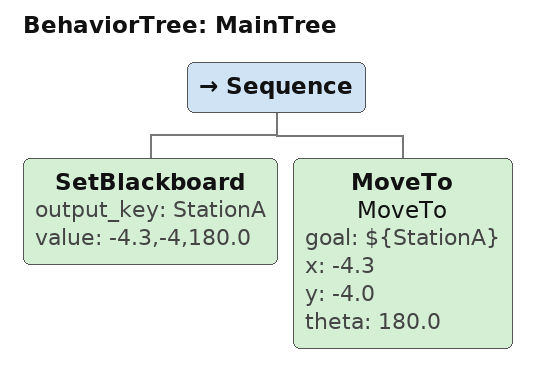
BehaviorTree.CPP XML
<root main_tree_to_execute="MainTree">
    <BehaviorTree ID="MainTree">
        <Sequence>
            <SetBlackboard output_key="StationA" value="-4.3,-4,180.0" />
            <MoveTo name="MoveTo"
                   goal="${StationA}"
                   x="-4.3"
                   y="-4.0"
                   theta="180.0" />
        </Sequence>
    </BehaviorTree>
</root>
